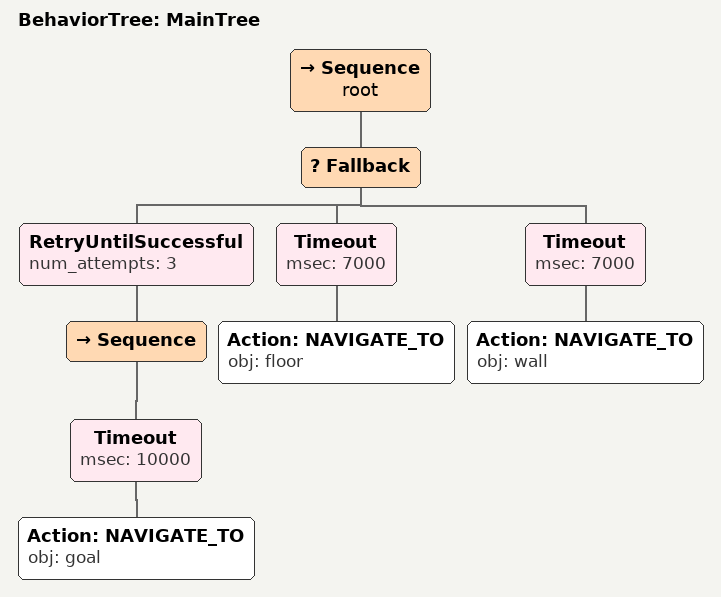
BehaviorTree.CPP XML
<root main_tree_to_execute="MainTree">
  <BehaviorTree ID="MainTree">
    <Sequence name="root">
      <!-- Fallback: search for goal if not in view -->
      <Fallback>
        <!-- Retry: robust navigation to goal (up to 3 attempts) -->
        <RetryUntilSuccessful num_attempts="3">
          <Sequence>
            <!-- Timeout: prevent blocking during navigation -->
            <Timeout msec="10000">
              <Action ID="NAVIGATE_TO" obj="goal"/>
            </Timeout>
          </Sequence>
        </RetryUntilSuccessful>
        <!-- Recovery: search floor if goal not found -->
        <Timeout msec="7000">
          <Action ID="NAVIGATE_TO" obj="floor"/>
        </Timeout>
        <!-- Recovery: search wall as last resort -->
        <Timeout msec="7000">
          <Action ID="NAVIGATE_TO" obj="wall"/>
        </Timeout>
      </Fallback>
    </Sequence>
  </BehaviorTree>
</root>
